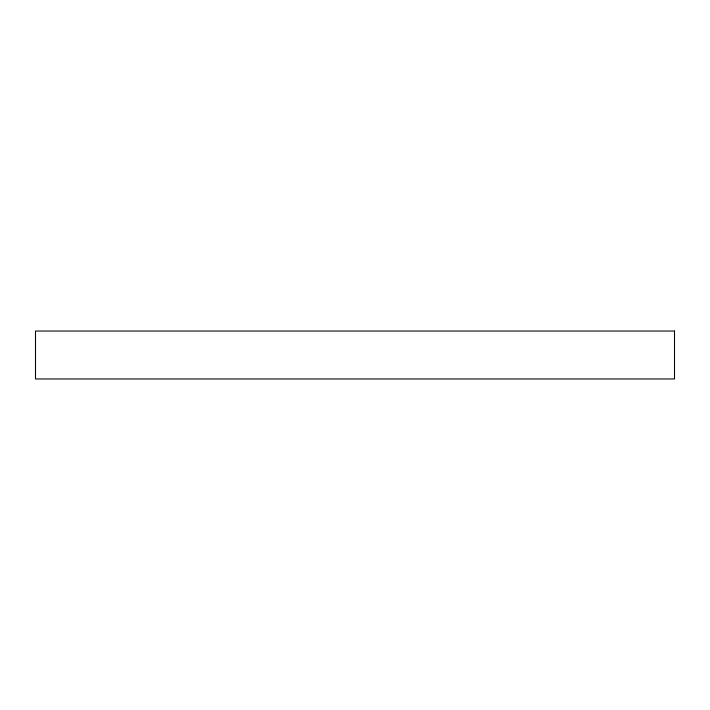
<?xml version="1.0" encoding="UTF-8"?>
<svg xmlns="http://www.w3.org/2000/svg" width="710" height="710" viewBox="0 0 710 710"><rect width="100%" height="100%" fill="white"/><g stroke="black" fill="none" stroke-linecap="round" stroke-linejoin="round"><path stroke-width="1.06" d="M674.5 331.037L35.5 331.037L35.5 378.962L674.5 378.962L674.5 331.037"/></g></svg>
